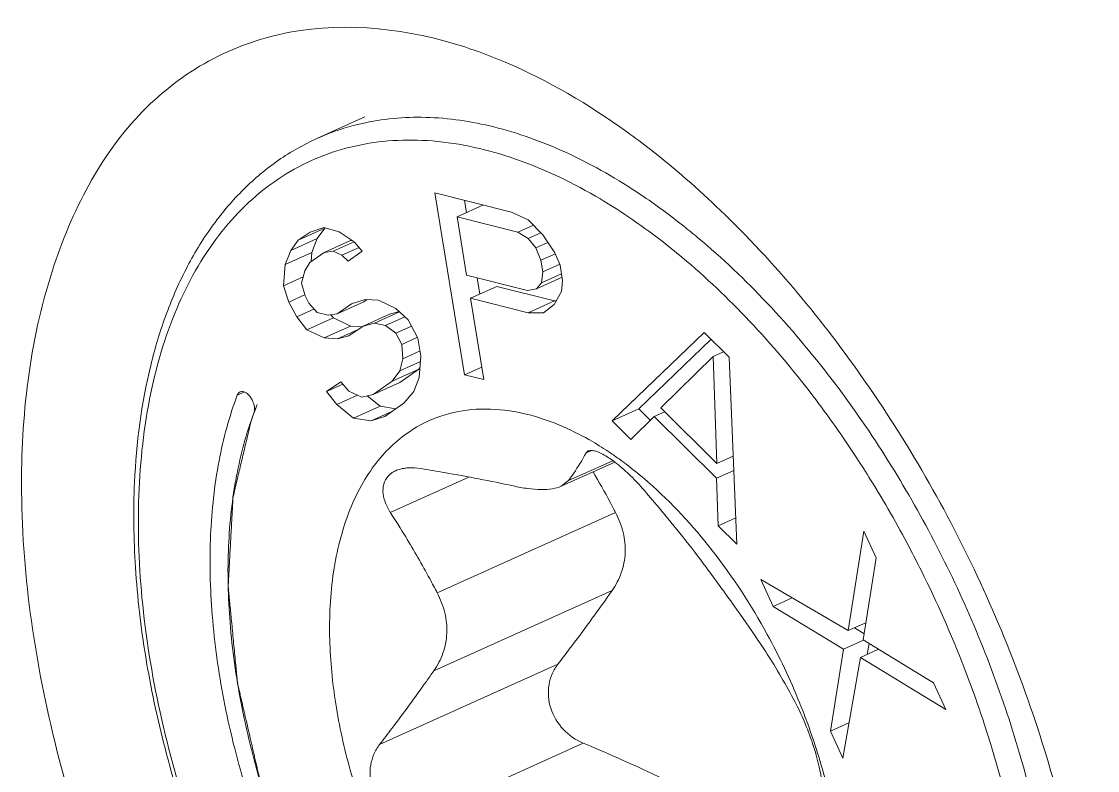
# Model space of a CAD drawing. Header units: millimetres. Extents: x 1177 to 4147, y 93 to 2194.
# Drawn here: x 2560.459 to 2564.679, y 1044.159 to 1047.098 of the extents above; entities that cross this region are included whole.
import ezdxf

# ---------------------------------------------------------------- set-up
doc = ezdxf.new("R2010")
doc.units = ezdxf.units.MM
doc.header["$LTSCALE"] = 0.1
doc.layers.get('0').update_dxf_attribs({"lineweight": 13})

# ---------------------------------------------------------------- blocks, each defined once
blk = doc.blocks.new('02')
for p, q in [((4428.5866, 1086.4673), (4428.8529, 1086.5873)), ((4429.4116, 1085.1415), (4429.2436, 1086.1622)), ((4429.2436, 1086.1622), (4429.4116, 1085.1415)), ((4429.6739, 1086.054), (4429.2436, 1086.1622)), ((4429.2436, 1086.1622), (4429.6739, 1086.054)), ((4429.41, 1086.1204), (4429.4215, 1086.0503)), ((4429.369, 1086.0266), (4429.5175, 1086.0936)), ((4429.7671, 1086.0097), (4429.6739, 1086.054)), ((4429.6739, 1086.054), (4429.7671, 1086.0097)), ((4429.4226, 1085.7008), (4429.369, 1086.0266)), ((4429.369, 1086.0266), (4429.4226, 1085.7008)), ((4429.7097, 1085.9409), (4429.369, 1086.0266)), ((4429.369, 1086.0266), (4429.7097, 1085.9409)), ((4429.8495, 1085.9265), (4429.7671, 1086.0097)), ((4429.7671, 1086.0097), (4429.8495, 1085.9265)), ((4428.4795, 1085.8958), (4428.6281, 1085.9628)), ((4428.5458, 1085.9418), (4428.4795, 1085.8958)), ((4428.5458, 1085.9418), (4428.4795, 1085.8958)), ((4428.6229, 1085.9672), (4428.5458, 1085.9418)), ((4428.6229, 1085.9672), (4428.5458, 1085.9418)), ((4428.6281, 1085.9628), (4428.586, 1085.9054)), ((4428.7085, 1085.9422), (4428.6229, 1085.9672)), ((4428.7085, 1085.9422), (4428.6229, 1085.9672)), ((4428.7918, 1085.8874), (4428.7085, 1085.9422)), ((4428.7918, 1085.8874), (4428.7085, 1085.9422)), ((4429.7097, 1085.9409), (4429.7965, 1085.98)), ((4429.767, 1085.9056), (4429.7097, 1085.9409)), ((4429.7097, 1085.9409), (4429.767, 1085.9056)), ((4429.767, 1085.9056), (4429.8383, 1085.9378)), ((4429.9176, 1085.8261), (4429.8495, 1085.9265)), ((4429.8495, 1085.9265), (4429.9176, 1085.8261)), ((4428.4375, 1085.8384), (4428.586, 1085.9054)), ((4428.4795, 1085.8958), (4428.4375, 1085.8384)), ((4428.4795, 1085.8958), (4428.4375, 1085.8384)), ((4428.586, 1085.9054), (4428.5548, 1085.8273)), ((4428.6243, 1085.8273), (4428.7729, 1085.8943)), ((4428.675, 1085.8343), (4428.7919, 1085.8871)), ((4428.7729, 1085.8943), (4428.7798, 1085.8953)), ((4428.8377, 1085.8347), (4428.7918, 1085.8874)), ((4428.8377, 1085.8347), (4428.7918, 1085.8874)), ((4429.81, 1085.8532), (4429.767, 1085.9056)), ((4429.767, 1085.9056), (4429.81, 1085.8532)), ((4429.81, 1085.8532), (4429.8784, 1085.884)), ((4428.4375, 1085.8384), (4428.4063, 1085.7603)), ((4428.4375, 1085.8384), (4428.4063, 1085.7603)), ((4428.4063, 1085.7603), (4428.5548, 1085.8273)), ((4428.5449, 1085.7721), (4428.6243, 1085.8273)), ((4428.5449, 1085.7721), (4428.6243, 1085.8273)), ((4428.5548, 1085.8273), (4428.5508, 1085.7762)), ((4428.6243, 1085.8273), (4428.675, 1085.8343)), ((4428.6243, 1085.8273), (4428.675, 1085.8343)), ((4428.675, 1085.8343), (4428.7232, 1085.8115)), ((4428.675, 1085.8343), (4428.7232, 1085.8115)), ((4428.7232, 1085.8115), (4428.8199, 1085.8551)), ((4428.7232, 1085.8115), (4428.7582, 1085.7795)), ((4428.7232, 1085.8115), (4428.7582, 1085.7795)), ((4428.7582, 1085.7795), (4428.8377, 1085.8347)), ((4428.7582, 1085.7795), (4428.8377, 1085.8347)), ((4429.8387, 1085.7835), (4429.81, 1085.8532)), ((4429.81, 1085.8532), (4429.8387, 1085.7835)), ((4429.8387, 1085.7835), (4429.9202, 1085.8203)), ((4429.9463, 1085.7565), (4429.9176, 1085.8261)), ((4429.9176, 1085.8261), (4429.9463, 1085.7565)), ((4428.4063, 1085.7603), (4428.3968, 1085.6411)), ((4428.4063, 1085.7603), (4428.3968, 1085.6411)), ((4428.516, 1085.7239), (4428.5449, 1085.7721)), ((4428.516, 1085.7239), (4428.5449, 1085.7721)), ((4429.8494, 1085.7184), (4429.8387, 1085.7835)), ((4429.8387, 1085.7835), (4429.8494, 1085.7184)), ((4429.8494, 1085.7184), (4429.9442, 1085.7611)), ((4429.9606, 1085.6696), (4429.9463, 1085.7565)), ((4429.9463, 1085.7565), (4429.9606, 1085.6696)), ((4428.3968, 1085.6411), (4428.5074, 1085.6909)), ((4428.4981, 1085.6551), (4428.516, 1085.7239)), ((4428.4981, 1085.6551), (4428.516, 1085.7239)), ((4429.7633, 1085.6151), (4429.4226, 1085.7008)), ((4429.4226, 1085.7008), (4429.7633, 1085.6151)), ((4429.4815, 1085.686), (4429.4966, 1085.5942)), ((4429.8135, 1085.6233), (4429.9575, 1085.6882)), ((4429.8494, 1085.7184), (4429.8422, 1085.6577)), ((4429.8422, 1085.6577), (4429.8494, 1085.7184)), ((4429.8422, 1085.6577), (4429.9542, 1085.7082)), ((4428.3968, 1085.6411), (4428.4272, 1085.5494)), ((4428.3968, 1085.6411), (4428.4272, 1085.5494)), ((4428.5175, 1085.584), (4428.4981, 1085.6551)), ((4428.5175, 1085.584), (4428.4981, 1085.6551)), ((4429.4441, 1085.5705), (4429.5926, 1085.6375)), ((4429.5926, 1085.6375), (4429.9153, 1085.5563)), ((4429.8135, 1085.6233), (4429.7633, 1085.6151)), ((4429.7633, 1085.6151), (4429.8135, 1085.6233)), ((4429.8422, 1085.6577), (4429.8135, 1085.6233)), ((4429.8135, 1085.6233), (4429.8422, 1085.6577)), ((4429.9606, 1085.6696), (4429.9534, 1085.609)), ((4429.9534, 1085.609), (4429.9606, 1085.6696)), ((4428.4272, 1085.5494), (4428.5152, 1085.5891)), ((4428.5393, 1085.5428), (4428.5175, 1085.584)), ((4428.5393, 1085.5428), (4428.5175, 1085.584)), ((4428.8539, 1085.5641), (4428.7768, 1085.5387)), ((4428.8539, 1085.5641), (4428.7768, 1085.5387)), ((4428.8646, 1085.5635), (4428.8459, 1085.5505)), ((4428.9287, 1085.5597), (4428.8539, 1085.5641)), ((4428.9287, 1085.5597), (4428.8539, 1085.5641)), ((4429.0252, 1085.5141), (4428.9287, 1085.5597)), ((4429.0252, 1085.5141), (4428.9287, 1085.5597)), ((4429.5191, 1085.1145), (4429.4441, 1085.5705)), ((4429.4441, 1085.5705), (4429.5191, 1085.1145)), ((4429.7668, 1085.4894), (4429.4441, 1085.5705)), ((4429.4441, 1085.5705), (4429.7668, 1085.4894)), ((4429.9534, 1085.609), (4429.9139, 1085.5356)), ((4429.9139, 1085.5356), (4429.9534, 1085.609)), ((4428.4272, 1085.5494), (4428.4707, 1085.4669)), ((4428.4272, 1085.5494), (4428.4707, 1085.4669)), ((4428.4707, 1085.4669), (4428.5674, 1085.5105)), ((4428.5852, 1085.4901), (4428.5393, 1085.5428)), ((4428.5852, 1085.4901), (4428.5393, 1085.5428)), ((4428.6973, 1085.4835), (4428.8459, 1085.5505)), ((4428.7768, 1085.5387), (4428.6973, 1085.4835)), ((4428.7768, 1085.5387), (4428.6973, 1085.4835)), ((4429.0952, 1085.45), (4429.0252, 1085.5141)), ((4429.0952, 1085.45), (4429.0252, 1085.5141)), ((4429.7668, 1085.4894), (4429.9153, 1085.5563)), ((4429.9139, 1085.5356), (4429.8529, 1085.4885)), ((4429.8529, 1085.4885), (4429.9139, 1085.5356)), ((4429.9153, 1085.5563), (4429.925, 1085.5562)), ((4428.4707, 1085.4669), (4428.5275, 1085.3937)), ((4428.4707, 1085.4669), (4428.5275, 1085.3937)), ((4428.5275, 1085.3937), (4428.6761, 1085.4606)), ((4428.6467, 1085.4765), (4428.5852, 1085.4901)), ((4428.6467, 1085.4765), (4428.5852, 1085.4901)), ((4428.6973, 1085.4835), (4428.6467, 1085.4765)), ((4428.6973, 1085.4835), (4428.6467, 1085.4765)), ((4428.6621, 1085.4786), (4428.6761, 1085.4606)), ((4428.6761, 1085.4606), (4428.7726, 1085.415)), ((4428.8421, 1085.415), (4428.9907, 1085.482)), ((4428.906, 1085.4312), (4429.0465, 1085.4946)), ((4428.9675, 1085.4176), (4429.0768, 1085.4669)), ((4428.9907, 1085.482), (4429.0451, 1085.4958)), ((4429.1497, 1085.3469), (4429.0952, 1085.45)), ((4429.1497, 1085.3469), (4429.0952, 1085.45)), ((4429.8529, 1085.4885), (4429.7668, 1085.4894)), ((4429.7668, 1085.4894), (4429.8529, 1085.4885)), ((4428.5275, 1085.3937), (4428.624, 1085.348)), ((4428.5275, 1085.3937), (4428.624, 1085.348)), ((4428.624, 1085.348), (4428.7726, 1085.415)), ((4428.6988, 1085.3436), (4428.8142, 1085.3957)), ((4428.7627, 1085.3598), (4428.8421, 1085.415)), ((4428.7627, 1085.3598), (4428.8421, 1085.415)), ((4428.7726, 1085.415), (4428.8366, 1085.4112)), ((4428.8421, 1085.415), (4428.906, 1085.4312)), ((4428.8421, 1085.415), (4428.906, 1085.4312)), ((4428.906, 1085.4312), (4428.9675, 1085.4176)), ((4428.906, 1085.4312), (4428.9675, 1085.4176)), ((4428.9675, 1085.4176), (4429.0267, 1085.3742)), ((4428.9675, 1085.4176), (4429.0267, 1085.3742)), ((4429.0267, 1085.3742), (4429.1144, 1085.4137)), ((4430.7536, 1085.3785), (4430.2387, 1084.8835)), ((4430.2387, 1084.8835), (4430.7536, 1085.3785)), ((4430.8932, 1085.2401), (4430.7536, 1085.3785)), ((4430.7536, 1085.3785), (4430.8932, 1085.2401)), ((4428.624, 1085.348), (4428.6988, 1085.3436)), ((4428.624, 1085.348), (4428.6988, 1085.3436)), ((4428.6988, 1085.3436), (4428.7627, 1085.3598)), ((4428.6988, 1085.3436), (4428.7627, 1085.3598)), ((4429.0267, 1085.3742), (4429.0593, 1085.3123)), ((4429.0267, 1085.3742), (4429.0593, 1085.3123)), ((4429.0593, 1085.3123), (4429.1474, 1085.352)), ((4429.1667, 1085.2461), (4429.1497, 1085.3469)), ((4429.1667, 1085.2461), (4429.1497, 1085.3469)), ((4430.7915, 1085.3391), (4430.3872, 1084.9505)), ((4429.0593, 1085.3123), (4429.0655, 1085.2321)), ((4429.0593, 1085.3123), (4429.0655, 1085.2321)), ((4429.0655, 1085.2321), (4429.1618, 1085.2755)), ((4430.8033, 1085.2436), (4430.8626, 1085.2704)), ((4429.0655, 1085.2321), (4429.0476, 1085.1632)), ((4429.0655, 1085.2321), (4429.0476, 1085.1632)), ((4429.0476, 1085.1632), (4429.1644, 1085.2159)), ((4429.1573, 1085.1268), (4429.1667, 1085.2461)), ((4429.1573, 1085.1268), (4429.1667, 1085.2461)), ((4430.5108, 1084.956), (4430.8033, 1085.2436)), ((4430.5108, 1084.956), (4430.8033, 1085.2436)), ((4430.8033, 1085.2436), (4430.8249, 1084.6446)), ((4430.8033, 1085.2436), (4430.8249, 1084.6446)), ((4430.8932, 1085.2401), (4430.9365, 1084.1916)), ((4430.9365, 1084.1916), (4430.8932, 1085.2401)), ((4429.0055, 1085.1058), (4429.154, 1085.1728)), ((4429.0476, 1085.1632), (4429.0055, 1085.1058)), ((4429.0476, 1085.1632), (4429.0055, 1085.1058)), ((4429.154, 1085.1728), (4429.0481, 1085.0991)), ((4429.1618, 1085.1834), (4429.154, 1085.1728)), ((4429.4116, 1085.1415), (4429.5076, 1085.1848)), ((4429.5191, 1085.1145), (4429.4116, 1085.1415)), ((4429.4116, 1085.1415), (4429.5191, 1085.1145)), ((4428.7173, 1085.1029), (4428.6379, 1085.0476)), ((4428.7173, 1085.1029), (4428.6379, 1085.0476)), ((4428.6379, 1085.0476), (4428.7295, 1085.0889)), ((4428.7633, 1085.0502), (4428.7173, 1085.1029)), ((4428.7633, 1085.0502), (4428.7173, 1085.1029)), ((4429.0055, 1085.1058), (4428.8995, 1085.0322)), ((4429.0055, 1085.1058), (4428.8995, 1085.0322)), ((4428.8995, 1085.0322), (4429.0481, 1085.0991)), ((4429.1261, 1085.0487), (4429.1573, 1085.1268)), ((4429.1261, 1085.0487), (4429.1573, 1085.1268)), ((4428.1377, 1085.0273), (4428.1761, 1085.0447)), ((4428.6379, 1085.0476), (4428.6947, 1084.9744)), ((4428.6379, 1085.0476), (4428.6947, 1084.9744)), ((4428.6947, 1084.9744), (4428.8119, 1085.0272)), ((4428.8357, 1085.016), (4428.7633, 1085.0502)), ((4428.8357, 1085.016), (4428.7633, 1085.0502)), ((4428.8995, 1085.0322), (4428.8357, 1085.016)), ((4428.8995, 1085.0322), (4428.8357, 1085.016)), ((4428.8654, 1085.0235), (4428.9374, 1084.9659)), ((4429.0708, 1084.9821), (4429.1261, 1085.0487)), ((4429.0708, 1084.9821), (4429.1261, 1085.0487)), ((4428.6947, 1084.9744), (4428.7889, 1084.8989)), ((4428.6947, 1084.9744), (4428.7889, 1084.8989)), ((4428.7889, 1084.8989), (4428.9374, 1084.9659)), ((4428.9374, 1084.9659), (4429.0268, 1084.9516)), ((4428.9649, 1084.9085), (4429.0708, 1084.9821)), ((4428.9649, 1084.9085), (4429.0708, 1084.9821)), ((4430.8249, 1084.6446), (4430.5108, 1084.956)), ((4430.8249, 1084.6446), (4430.5108, 1084.956)), ((4428.2288, 1084.9216), (4428.2166, 1084.888)), ((4428.231, 1084.9275), (4428.2288, 1084.9216)), ((4428.7889, 1084.8989), (4428.8877, 1084.8831)), ((4428.7889, 1084.8989), (4428.8877, 1084.8831)), ((4428.8877, 1084.8831), (4429.0032, 1084.9351)), ((4428.8877, 1084.8831), (4428.9649, 1084.9085)), ((4428.8877, 1084.8831), (4428.9649, 1084.9085)), ((4430.2387, 1084.8835), (4430.3872, 1084.9505)), ((4430.4733, 1084.9076), (4430.3434, 1084.7798)), ((4430.3434, 1084.7798), (4430.4733, 1084.9076)), ((4430.3872, 1084.9505), (4430.4521, 1084.8862)), ((4430.4733, 1084.9076), (4430.5327, 1084.9343)), ((4430.8223, 1084.5616), (4430.4733, 1084.9076)), ((4430.4733, 1084.9076), (4430.8223, 1084.5616)), ((4430.3434, 1084.7798), (4430.2387, 1084.8835)), ((4430.2387, 1084.8835), (4430.3434, 1084.7798)), ((4430.0917, 1084.7039), (4430.1192, 1084.7163)), ((4430.0917, 1084.7039), (4430.1034, 1084.7148)), ((4430.2412, 1084.6603), (4429.993, 1084.5484)), ((4430.8249, 1084.6446), (4430.9161, 1084.6857)), ((4430.2524, 1084.6524), (4429.9521, 1084.517)), ((4430.8223, 1084.5616), (4430.9194, 1084.6054)), ((4428.9951, 1084.3708), (4429.4343, 1084.5688)), ((4429.9521, 1084.517), (4429.993, 1084.5484)), ((4430.8223, 1084.5616), (4430.8318, 1084.2954)), ((4430.8318, 1084.2954), (4430.8223, 1084.5616)), ((4430.2574, 1084.3692), (4429.2582, 1083.9188)), ((4430.8318, 1084.2954), (4430.9304, 1084.3398)), ((4430.9365, 1084.1916), (4430.8318, 1084.2954)), ((4430.8318, 1084.2954), (4430.9365, 1084.1916)), ((4431.6487, 1084.266), (4431.561, 1083.7077)), ((4431.561, 1083.7077), (4431.6487, 1084.266)), ((4431.7174, 1084.116), (4431.6487, 1084.266)), ((4431.6487, 1084.266), (4431.7174, 1084.116)), ((4431.7174, 1084.116), (4431.6445, 1083.6559)), ((4431.6445, 1083.6559), (4431.7174, 1084.116)), ((4431.1405, 1083.8436), (4431.0718, 1083.9936)), ((4431.0718, 1083.9936), (4431.1405, 1083.8436)), ((4431.561, 1083.7077), (4431.0718, 1083.9936)), ((4431.0718, 1083.9936), (4431.561, 1083.7077)), ((4430.2373, 1083.9321), (4429.2381, 1083.4817)), ((4431.1405, 1083.8436), (4431.2466, 1083.8914)), ((4431.534, 1083.6037), (4431.1405, 1083.8436)), ((4431.1405, 1083.8436), (4431.534, 1083.6037)), ((4431.561, 1083.7077), (4431.6597, 1083.7522)), ((4431.596, 1083.7234), (4431.6499, 1083.6905)), ((4431.534, 1083.6037), (4431.6453, 1083.6539)), ((4432.038, 1083.416), (4431.6445, 1083.6559)), ((4431.6445, 1083.6559), (4432.038, 1083.416)), ((4431.677, 1083.636), (4431.6673, 1083.5746)), ((4431.534, 1083.6037), (4431.4611, 1083.1435)), ((4431.4611, 1083.1435), (4431.534, 1083.6037)), ((4431.6297, 1083.5577), (4431.7308, 1083.6032)), ((4428.9354, 1083.0696), (4429.9345, 1083.5201)), ((4431.6297, 1083.5577), (4431.5298, 1082.9935)), ((4431.5298, 1082.9935), (4431.6297, 1083.5577)), ((4432.1067, 1083.2659), (4431.6297, 1083.5577)), ((4431.6297, 1083.5577), (4432.1067, 1083.2659)), ((4432.1067, 1083.2659), (4432.038, 1083.416)), ((4432.038, 1083.416), (4432.1067, 1083.2659)), ((4431.4611, 1083.1435), (4431.5646, 1083.1902)), ((4431.5298, 1082.9935), (4431.4611, 1083.1435)), ((4431.4611, 1083.1435), (4431.5298, 1082.9935)), ((4429.0771, 1082.6265), (4430.0762, 1083.077))]:
    blk.add_line(p, q)
for centre, radius, start, end in [((4429.2377, 1083.2437), 1.7643, 57.80035, 59.70259), ((4429.1863, 1083.1616), 1.8611, 56.0538, 57.80813), ((4429.1256, 1083.071), 1.9702, 54.2502, 56.06176), ((4428.8775, 1082.7524), 2.3742, 48.82446, 48.99629), ((4423.2658, 1080.6967), 6.8062, 31.30094, 32.67143), ((4426.1898, 1081.1637), 6.4579, 21.24944, 26.47417), ((4427.8641, 1081.9184), 3.6935, 21.98741, 28.606), ((4423.0095, 1087.8017), 7.5801, 324.71857, 325.25559), ((4426.3039, 1081.2076), 6.3356, 18.19551, 21.25329), ((4427.8773, 1081.9234), 3.6793, 21.87727, 21.99299)]:
    blk.add_arc(centre, radius, start, end)
for points, knots in [([(4426.9289, 1084.5302), (4426.9289, 1084.9443), (4427.0216, 1085.7046), (4427.4619, 1086.543), (4427.9897, 1086.9334), (4428.5968, 1087.141), (4429.1007, 1087.0808), (4429.4127, 1086.9792)], [0, 0, 0, 0, 0.298329, 0.544161, 0.654456, 0.763628, 1, 1, 1, 1]), ([(4429.4127, 1086.9792), (4429.4891, 1086.9543), (4429.8097, 1086.8329), (4430.1079, 1086.6566), (4430.3206, 1086.5034)], [0, 0, 0, 0, 0.234508, 1, 1, 1, 1]), ([(4430.3983, 1086.1512), (4430.2704, 1086.2369), (4430.0138, 1086.3851), (4429.6144, 1086.5349), (4429.2258, 1086.5983), (4428.9735, 1086.5798), (4428.8556, 1086.5549)], [0, 0, 0, 0, 0.282596, 0.541436, 0.778806, 1, 1, 1, 1]), ([(4428.8556, 1086.5549), (4428.8324, 1086.55), (4428.7405, 1086.5281), (4428.651, 1086.4963), (4428.5866, 1086.4673)], [0, 0, 0, 0, 0.251879, 1, 1, 1, 1]), ([(4427.5621, 1084.5399), (4427.5721, 1084.7599), (4427.6133, 1085.0818), (4427.7341, 1085.483), (4427.8508, 1085.7487), (4427.9955, 1085.9839), (4428.1671, 1086.1853), (4428.3639, 1086.3498), (4428.5108, 1086.4331), (4428.5866, 1086.4673)], [0, 0, 0, 0, 0.287874, 0.420848, 0.546748, 0.666299, 0.780646, 0.891278, 1, 1, 1, 1]), ([(4430.3206, 1086.5034), (4430.3655, 1086.471), (4430.5481, 1086.334), (4430.7202, 1086.1832), (4430.8448, 1086.0633)], [0, 0, 0, 0, 0.242468, 1, 1, 1, 1]), ([(4430.1448, 1086.143), (4429.993, 1086.2311), (4429.6894, 1086.374), (4429.287, 1086.46), (4428.984, 1086.4581), (4428.7716, 1086.4239), (4428.5714, 1086.3569), (4428.3853, 1086.2578), (4428.2154, 1086.1278), (4428.0081, 1085.9104), (4427.8448, 1085.6381), (4427.7259, 1085.3304), (4427.6302, 1084.9761), (4427.5965, 1084.6943), (4427.5877, 1084.5019)], [0, 0, 0, 0, 0.136867, 0.259692, 0.316994, 0.372368, 0.426681, 0.480891, 0.535965, 0.592794, 0.714294, 0.780189, 0.849777, 1, 1, 1, 1]), ([(4430.6303, 1085.7997), (4430.5909, 1085.8327), (4430.4363, 1085.957), (4430.2719, 1086.0693), (4430.1448, 1086.143)], [0, 0, 0, 0, 0.259168, 1, 1, 1, 1]), ([(4430.7186, 1085.91), (4430.6924, 1085.932), (4430.5888, 1086.0165), (4430.4809, 1086.0958), (4430.3983, 1086.1512)], [0, 0, 0, 0, 0.255697, 1, 1, 1, 1]), ([(4430.8448, 1086.0633), (4431.1475, 1085.772), (4431.7047, 1085.101), (4432.3548, 1083.9543), (4432.7928, 1082.7103), (4432.9363, 1081.8485), (4432.9571, 1081.428)], [0, 0, 0, 0, 0.242419, 0.499614, 0.756996, 1, 1, 1, 1]), ([(4431.4701, 1085.1142), (4431.3562, 1085.2634), (4431.1202, 1085.5434), (4430.8549, 1085.796), (4430.7186, 1085.91)], [0, 0, 0, 0, 0.513876, 1, 1, 1, 1]), ([(4431.3625, 1085.024), (4431.2515, 1085.1695), (4431.0216, 1085.4423), (4430.763, 1085.6886), (4430.6303, 1085.7997)], [0, 0, 0, 0, 0.513879, 1, 1, 1, 1]), ([(4432.7426, 1081.3374), (4432.7496, 1081.4906), (4432.746, 1081.8062), (4432.6927, 1082.2871), (4432.5924, 1082.7804), (4432.447, 1083.277), (4432.2591, 1083.7676), (4431.959, 1084.3968), (4431.6792, 1084.84), (4431.4701, 1085.1142)], [0, 0, 0, 0, 0.113352, 0.232802, 0.35715, 0.485022, 0.614876, 0.745104, 1, 1, 1, 1]), ([(4428.1377, 1085.0273), (4428.0928, 1084.908), (4428.0233, 1084.6489), (4427.9786, 1084.2334), (4427.9893, 1083.7839), (4428.0552, 1083.3123), (4428.1745, 1082.8306), (4428.344, 1082.3514), (4428.5593, 1081.8871), (4428.8148, 1081.45), (4429.1038, 1081.0514), (4429.4188, 1080.7018), (4429.7518, 1080.4101), (4430.0944, 1080.1839), (4430.4385, 1080.0294), (4430.7757, 1079.9513), (4431.0481, 1079.9535), (4431.2493, 1079.997), (4431.3437, 1080.0318), (4431.3891, 1080.0523)], [0, 0, 0, 0, 0.055361, 0.115793, 0.180938, 0.250063, 0.322163, 0.396053, 0.470451, 0.544042, 0.615561, 0.683856, 0.747976, 0.807263, 0.861466, 0.910877, 0.956464, 0.978372, 1, 1, 1, 1]), ([(4428.1377, 1085.0273), (4428.1392, 1085.0314), (4428.1432, 1085.0388), (4428.1499, 1085.044), (4428.1535, 1085.0456)], [0, 0, 0, 0, 0.527254, 1, 1, 1, 1]), ([(4428.1535, 1085.0456), (4428.1579, 1085.0476), (4428.1689, 1085.0489), (4428.1854, 1085.0427), (4428.2013, 1085.0301), (4428.2203, 1085.0062), (4428.2325, 1084.9766), (4428.2353, 1084.9469), (4428.2331, 1084.9331), (4428.2309, 1084.9272)], [0, 0, 0, 0, 0.08857, 0.192114, 0.31575, 0.455949, 0.74944, 0.884112, 1, 1, 1, 1]), ([(4431.6861, 1084.5534), (4431.6607, 1084.5943), (4431.5585, 1084.755), (4431.4488, 1084.9109), (4431.3625, 1085.024)], [0, 0, 0, 0, 0.252866, 1, 1, 1, 1]), ([(4428.2497, 1084.9752), (4428.2483, 1084.9718), (4428.2456, 1084.965), (4428.2422, 1084.9565), (4428.2398, 1084.9505), (4428.2386, 1084.9474), (4428.238, 1084.9457), (4428.2375, 1084.9444), (4428.237, 1084.9433), (4428.2367, 1084.9425), (4428.2365, 1084.9419), (4428.2363, 1084.9415), (4428.2362, 1084.9412), (4428.2362, 1084.9411), (4428.236, 1084.9407), (4428.2357, 1084.9399), (4428.2353, 1084.9389), (4428.2347, 1084.9372), (4428.2339, 1084.9351), (4428.2326, 1084.9317), (4428.2316, 1084.9291), (4428.231, 1084.9275)], [0, 0, 0, 0, 0.25, 0.5, 0.625, 0.6875, 0.71875, 0.75, 0.78125, 0.796875, 0.8125, 0.820312, 0.828125, 0.832031, 0.835938, 0.84375, 0.859375, 0.875, 0.90625, 0.9375, 1, 1, 1, 1]), ([(4428.2309, 1084.9272), (4428.1881, 1084.8135), (4428.1219, 1084.5668), (4428.0793, 1084.171), (4428.0896, 1083.743), (4428.1524, 1083.2938), (4428.2659, 1082.8351), (4428.4274, 1082.3786), (4428.6324, 1081.9365), (4428.8758, 1081.5202), (4429.151, 1081.1406), (4429.451, 1080.8076), (4429.7681, 1080.5298), (4430.0944, 1080.3144), (4430.4221, 1080.1673), (4430.7432, 1080.0929), (4431.0027, 1080.0949), (4431.1943, 1080.1364), (4431.2843, 1080.1695), (4431.3275, 1080.189)], [0, 0, 0, 0, 0.055361, 0.115793, 0.180938, 0.250063, 0.322163, 0.396053, 0.470451, 0.544042, 0.615561, 0.683856, 0.747976, 0.807263, 0.861466, 0.910877, 0.956464, 0.978372, 1, 1, 1, 1]), ([(4429.1017, 1084.8229), (4429.1562, 1084.8598), (4429.277, 1084.9197), (4429.4798, 1084.9573), (4429.6967, 1084.9422), (4429.8402, 1084.9001), (4429.9123, 1084.872)], [0, 0, 0, 0, 0.234048, 0.472298, 0.725122, 1, 1, 1, 1]), ([(4428.2166, 1084.888), (4428.2097, 1084.8588), (4428.1992, 1084.8149), (4428.1853, 1084.7563), (4428.1749, 1084.7124), (4428.1644, 1084.6685), (4428.154, 1084.6246), (4428.1436, 1084.5807), (4428.1349, 1084.5441), (4428.1279, 1084.5148), (4428.1235, 1084.4965), (4428.1205, 1084.4837), (4428.1188, 1084.4764), (4428.1175, 1084.4709), (4428.1162, 1084.4654), (4428.1152, 1084.4613), (4428.1145, 1084.4586), (4428.1142, 1084.4574), (4428.114, 1084.4565), (4428.1138, 1084.4559), (4428.1138, 1084.4551), (4428.1137, 1084.454), (4428.1137, 1084.4527), (4428.1136, 1084.4506), (4428.1134, 1084.4479), (4428.1132, 1084.4448), (4428.113, 1084.4405), (4428.1126, 1084.4331), (4428.112, 1084.4225), (4428.1113, 1084.4099), (4428.1107, 1084.3972), (4428.11, 1084.3845), (4428.1091, 1084.3676), (4428.1079, 1084.3464), (4428.1065, 1084.321), (4428.1047, 1084.2872), (4428.1024, 1084.2449), (4428.0996, 1084.1941), (4428.0969, 1084.1433), (4428.0946, 1084.101), (4428.0927, 1084.0672), (4428.0914, 1084.0418), (4428.0902, 1084.0207), (4428.0893, 1084.0037), (4428.0886, 1083.9911), (4428.088, 1083.9805), (4428.0876, 1083.972), (4428.0873, 1083.9667), (4428.087, 1083.9625), (4428.0869, 1083.9599), (4428.0868, 1083.958), (4428.0867, 1083.9569), (4428.0867, 1083.9559), (4428.0868, 1083.9545), (4428.087, 1083.9522), (4428.0873, 1083.9493), (4428.0878, 1083.9447), (4428.0883, 1083.939), (4428.089, 1083.9322), (4428.0899, 1083.923), (4428.091, 1083.9116), (4428.0923, 1083.8978), (4428.094, 1083.8795), (4428.0962, 1083.8567), (4428.0989, 1083.8292), (4428.1015, 1083.8018), (4428.1051, 1083.7652), (4428.1095, 1083.7194), (4428.1148, 1083.6645), (4428.12, 1083.6096), (4428.1253, 1083.5547), (4428.1293, 1083.5136), (4428.1319, 1083.4861), (4428.1333, 1083.4724), (4428.1346, 1083.4587), (4428.1357, 1083.4472), (4428.1366, 1083.4381), (4428.1372, 1083.4312), (4428.1378, 1083.4255), (4428.1382, 1083.4209), (4428.1385, 1083.418), (4428.1387, 1083.4158), (4428.1391, 1083.414), (4428.1395, 1083.4122), (4428.1403, 1083.4087), (4428.1415, 1083.4033), (4428.1432, 1083.3962), (4428.1454, 1083.3868), (4428.1481, 1083.3749), (4428.1525, 1083.3559), (4428.1579, 1083.3323), (4428.1645, 1083.3038), (4428.1711, 1083.2754), (4428.1776, 1083.2469), (4428.1864, 1083.209), (4428.1973, 1083.1616), (4428.2105, 1083.1048), (4428.2214, 1083.0574), (4428.2301, 1083.0195), (4428.2367, 1082.991), (4428.2433, 1082.9626), (4428.2498, 1082.9342), (4428.2553, 1082.9105), (4428.2597, 1082.8915), (4428.2624, 1082.8797), (4428.2643, 1082.8714), (4428.2654, 1082.8666), (4428.2662, 1082.8631), (4428.2669, 1082.8601), (4428.2675, 1082.8578), (4428.268, 1082.8554), (4428.2691, 1082.8524), (4428.2708, 1082.8477), (4428.2729, 1082.8418), (4428.2763, 1082.8324), (4428.2806, 1082.8206), (4428.2857, 1082.8065), (4428.2925, 1082.7876), (4428.301, 1082.764), (4428.3113, 1082.7357), (4428.3249, 1082.698), (4428.3419, 1082.6508), (4428.3624, 1082.5942), (4428.3828, 1082.5376), (4428.3999, 1082.4905), (4428.4135, 1082.4527), (4428.4237, 1082.4244), (4428.4339, 1082.3961), (4428.4425, 1082.3726), (4428.4493, 1082.3537), (4428.4544, 1082.3396), (4428.4586, 1082.3278), (4428.462, 1082.3183), (4428.4646, 1082.3113), (4428.4667, 1082.3054), (4428.4682, 1082.3012), (4428.469, 1082.2992), (4428.4694, 1082.298), (4428.47, 1082.2969), (4428.4707, 1082.2955), (4428.4718, 1082.2932), (4428.4738, 1082.2893), (4428.4766, 1082.2836), (4428.48, 1082.2769), (4428.4844, 1082.2679), (4428.4923, 1082.2521), (4428.5035, 1082.2296), (4428.5215, 1082.1935), (4428.544, 1082.1484), (4428.5709, 1082.0943), (4428.5979, 1082.0402), (4428.6249, 1081.9862), (4428.6473, 1081.9411), (4428.6653, 1081.905), (4428.6788, 1081.878), (4428.6923, 1081.8509), (4428.7035, 1081.8284), (4428.7125, 1081.8104), (4428.7181, 1081.7991), (4428.7226, 1081.7901), (4428.726, 1081.7833), (4428.7288, 1081.7777), (4428.731, 1081.7732), (4428.7324, 1081.7704), (4428.7335, 1081.7681), (4428.7346, 1081.7658), (4428.7363, 1081.7633), (4428.7384, 1081.7602), (4428.7411, 1081.7561), (4428.7444, 1081.7509), (4428.7498, 1081.7427), (4428.7566, 1081.7324), (4428.7674, 1081.7159), (4428.7809, 1081.6953), (4428.7971, 1081.6706), (4428.8133, 1081.6458), (4428.8349, 1081.6129), (4428.8619, 1081.5717), (4428.8943, 1081.5222), (4428.9267, 1081.4728), (4428.9537, 1081.4316), (4428.9753, 1081.3986), (4428.9915, 1081.3739), (4429.0077, 1081.3492), (4429.0213, 1081.3286), (4429.0321, 1081.3121), (4429.0388, 1081.3018), (4429.0442, 1081.2936), (4429.0476, 1081.2884), (4429.0503, 1081.2843), (4429.052, 1081.2817), (4429.0532, 1081.2799), (4429.0538, 1081.2788), (4429.0546, 1081.278), (4429.0555, 1081.2769), (4429.0571, 1081.2751), (4429.059, 1081.2728), (4429.062, 1081.2693), (4429.0658, 1081.2648), (4429.0704, 1081.2595), (4429.0765, 1081.2523), (4429.0841, 1081.2434), (4429.0933, 1081.2327), (4429.1024, 1081.222), (4429.1146, 1081.2077), (4429.1298, 1081.1898), (4429.1481, 1081.1684), (4429.1725, 1081.1398), (4429.203, 1081.1041), (4429.2396, 1081.0613), (4429.2762, 1081.0184), (4429.3127, 1080.9756), (4429.3432, 1080.9398), (4429.3646, 1080.9148), (4429.3768, 1080.9006), (4429.3859, 1080.8899), (4429.3935, 1080.8809), (4429.3996, 1080.8738), (4429.4034, 1080.8693), (4429.4065, 1080.8657), (4429.4088, 1080.8631), (4429.4107, 1080.8608), (4429.4122, 1080.859), (4429.4131, 1080.858), (4429.4139, 1080.857), (4429.4147, 1080.8563), (4429.4161, 1080.855), (4429.419, 1080.8525), (4429.4231, 1080.8489), (4429.428, 1080.8446), (4429.4346, 1080.8388), (4429.4428, 1080.8316), (4429.4526, 1080.823), (4429.4657, 1080.8115), (4429.4821, 1080.7971), (4429.5017, 1080.7798), (4429.5214, 1080.7625), (4429.5476, 1080.7394), (4429.5803, 1080.7106), (4429.6196, 1080.6761), (4429.6589, 1080.6415), (4429.6917, 1080.6127), (4429.7179, 1080.5896), (4429.7343, 1080.5752), (4429.7474, 1080.5637), (4429.7572, 1080.5551), (4429.767, 1080.5464), (4429.7752, 1080.5392), (4429.7818, 1080.5335), (4429.7867, 1080.5292), (4429.7916, 1080.5248), (4429.7957, 1080.5212), (4429.799, 1080.5184), (4429.801, 1080.5165), (4429.8027, 1080.5155), (4429.8044, 1080.5145), (4429.8065, 1080.5132), (4429.809, 1080.5116), (4429.8124, 1080.5095), (4429.8183, 1080.5059), (4429.8267, 1080.5007), (4429.8402, 1080.4924), (4429.8571, 1080.482), (4429.8773, 1080.4696), (4429.8976, 1080.4571), (4429.9178, 1080.4446), (4429.9448, 1080.428), (4429.9786, 1080.4073), (4430.019, 1080.3823), (4430.0528, 1080.3616), (4430.0798, 1080.345), (4430.1, 1080.3325), (4430.1202, 1080.32), (4430.1371, 1080.3096), (4430.1506, 1080.3013), (4430.1607, 1080.2951), (4430.1708, 1080.2889), (4430.1793, 1080.2837), (4430.186, 1080.2795), (4430.1902, 1080.2769), (4430.1936, 1080.2749), (4430.1957, 1080.2736), (4430.1974, 1080.2725), (4430.1987, 1080.2718), (4430.1997, 1080.2711), (4430.2006, 1080.2708), (4430.2014, 1080.2705), (4430.2024, 1080.2702), (4430.2041, 1080.2696), (4430.207, 1080.2685), (4430.2112, 1080.267), (4430.2162, 1080.2652), (4430.2229, 1080.2629), (4430.2312, 1080.2599), (4430.2413, 1080.2563), (4430.2513, 1080.2527), (4430.2646, 1080.248), (4430.2813, 1080.242), (4430.308, 1080.2325), (4430.3414, 1080.2206), (4430.3815, 1080.2063), (4430.4215, 1080.192), (4430.4549, 1080.1801), (4430.4816, 1080.1706), (4430.5017, 1080.1634), (4430.5217, 1080.1563), (4430.5384, 1080.1503), (4430.5517, 1080.1456), (4430.5617, 1080.142), (4430.5701, 1080.139), (4430.5768, 1080.1366), (4430.5818, 1080.1348), (4430.5859, 1080.1334), (4430.5893, 1080.1322), (4430.5914, 1080.1314), (4430.593, 1080.1308), (4430.5941, 1080.1304), (4430.5949, 1080.1304), (4430.5957, 1080.1303), (4430.5971, 1080.1302), (4430.599, 1080.13), (4430.6022, 1080.1298), (4430.6062, 1080.1295), (4430.6125, 1080.1289), (4430.6205, 1080.1283), (4430.63, 1080.1275), (4430.6427, 1080.1265), (4430.6585, 1080.1252), (4430.6775, 1080.1237), (4430.7029, 1080.1216), (4430.7346, 1080.119), (4430.7727, 1080.1159), (4430.8107, 1080.1128), (4430.8425, 1080.1102), (4430.8678, 1080.1082), (4430.8869, 1080.1066), (4430.9027, 1080.1053), (4430.9154, 1080.1043), (4430.9249, 1080.1035), (4430.9344, 1080.1028), (4430.944, 1080.102), (4430.9519, 1080.1013), (4430.9574, 1080.1009), (4430.9606, 1080.1006), (4430.963, 1080.1004), (4430.965, 1080.1003), (4430.9666, 1080.1002), (4430.9675, 1080.1001), (4430.9683, 1080.1), (4430.9689, 1080.0999), (4430.9695, 1080.1001), (4430.9702, 1080.1003), (4430.9711, 1080.1005), (4430.9733, 1080.101), (4430.9766, 1080.1018), (4430.981, 1080.1029), (4430.9854, 1080.1039), (4430.9912, 1080.1053), (4431.0014, 1080.1078), (4431.016, 1080.1113), (4431.0335, 1080.1155), (4431.0511, 1080.1197), (4431.0744, 1080.1254), (4431.1036, 1080.1324), (4431.1386, 1080.1408), (4431.1737, 1080.1492), (4431.2087, 1080.1577), (4431.2554, 1080.1689), (4431.2905, 1080.1773), (4431.3138, 1080.183)], [0, 0, 0, 0, 0.015625, 0.023438, 0.03125, 0.039062, 0.046875, 0.054688, 0.0625, 0.066406, 0.070312, 0.072266, 0.073242, 0.074219, 0.075195, 0.076172, 0.076416, 0.07666, 0.076782, 0.076904, 0.077026, 0.077148, 0.077393, 0.077637, 0.078125, 0.078613, 0.079102, 0.080078, 0.082031, 0.083984, 0.085938, 0.087891, 0.089844, 0.09375, 0.097656, 0.101562, 0.109375, 0.117188, 0.125, 0.132812, 0.136719, 0.140625, 0.144531, 0.146484, 0.148438, 0.150391, 0.151367, 0.152344, 0.152832, 0.15332, 0.153564, 0.153687, 0.153809, 0.154053, 0.154297, 0.154785, 0.155273, 0.15625, 0.157227, 0.158203, 0.160156, 0.162109, 0.164062, 0.167969, 0.171875, 0.175781, 0.179688, 0.1875, 0.195312, 0.203125, 0.210938, 0.21875, 0.220703, 0.222656, 0.224609, 0.226562, 0.227539, 0.228516, 0.229492, 0.22998, 0.230469, 0.230713, 0.230957, 0.231201, 0.231445, 0.232422, 0.233398, 0.234375, 0.236328, 0.238281, 0.242188, 0.246094, 0.25, 0.253906, 0.257812, 0.265625, 0.273438, 0.28125, 0.285156, 0.289062, 0.292969, 0.296875, 0.300781, 0.302734, 0.304688, 0.305664, 0.306152, 0.306641, 0.307129, 0.307373, 0.307617, 0.308105, 0.308594, 0.30957, 0.310547, 0.3125, 0.314453, 0.316406, 0.320312, 0.324219, 0.328125, 0.335938, 0.34375, 0.351562, 0.359375, 0.363281, 0.367188, 0.371094, 0.375, 0.376953, 0.378906, 0.380859, 0.381836, 0.382812, 0.383789, 0.384277, 0.384521, 0.384644, 0.384766, 0.38501, 0.385254, 0.385742, 0.386719, 0.387695, 0.388672, 0.390625, 0.394531, 0.398438, 0.40625, 0.414062, 0.421875, 0.429688, 0.4375, 0.441406, 0.445312, 0.449219, 0.453125, 0.455078, 0.457031, 0.458008, 0.458984, 0.459961, 0.460449, 0.460938, 0.461182, 0.461426, 0.461914, 0.462402, 0.462891, 0.463867, 0.464844, 0.466797, 0.46875, 0.472656, 0.476562, 0.480469, 0.484375, 0.492188, 0.5, 0.507812, 0.515625, 0.519531, 0.523438, 0.527344, 0.53125, 0.533203, 0.535156, 0.536133, 0.537109, 0.537598, 0.538086, 0.53833, 0.538452, 0.538574, 0.538818, 0.539062, 0.539551, 0.540039, 0.541016, 0.541992, 0.542969, 0.544922, 0.546875, 0.548828, 0.550781, 0.554688, 0.558594, 0.5625, 0.570312, 0.578125, 0.585938, 0.59375, 0.601562, 0.605469, 0.607422, 0.609375, 0.611328, 0.612305, 0.613281, 0.61377, 0.614258, 0.614746, 0.61499, 0.615234, 0.615356, 0.615479, 0.615723, 0.616211, 0.617188, 0.618164, 0.619141, 0.621094, 0.623047, 0.625, 0.628906, 0.632812, 0.636719, 0.640625, 0.648438, 0.65625, 0.664062, 0.671875, 0.675781, 0.679688, 0.681641, 0.683594, 0.685547, 0.6875, 0.688477, 0.689453, 0.69043, 0.691406, 0.691895, 0.692383, 0.692627, 0.692871, 0.693359, 0.693848, 0.694336, 0.695312, 0.697266, 0.699219, 0.703125, 0.707031, 0.710938, 0.714844, 0.71875, 0.726562, 0.734375, 0.742188, 0.746094, 0.75, 0.753906, 0.757812, 0.759766, 0.761719, 0.763672, 0.765625, 0.766602, 0.767578, 0.768066, 0.768555, 0.768799, 0.769043, 0.769287, 0.769409, 0.769531, 0.769775, 0.77002, 0.770508, 0.771484, 0.772461, 0.773438, 0.775391, 0.777344, 0.779297, 0.78125, 0.785156, 0.789062, 0.796875, 0.804688, 0.8125, 0.820312, 0.824219, 0.828125, 0.832031, 0.835938, 0.837891, 0.839844, 0.841797, 0.842773, 0.84375, 0.844727, 0.845215, 0.845703, 0.845947, 0.846191, 0.846313, 0.846436, 0.84668, 0.847168, 0.847656, 0.848633, 0.849609, 0.851562, 0.853516, 0.855469, 0.859375, 0.863281, 0.867188, 0.875, 0.882812, 0.890625, 0.898438, 0.902344, 0.90625, 0.910156, 0.912109, 0.914062, 0.916016, 0.917969, 0.919922, 0.920898, 0.921387, 0.921875, 0.922363, 0.922607, 0.922852, 0.922974, 0.923096, 0.923218, 0.92334, 0.923584, 0.923828, 0.924805, 0.925781, 0.926758, 0.927734, 0.929688, 0.933594, 0.9375, 0.941406, 0.945312, 0.953125, 0.960938, 0.96875, 0.976562, 0.984375, 1, 1, 1, 1]), ([(4429.9123, 1084.872), (4429.9303, 1084.865), (4430.0042, 1084.8343), (4430.0754, 1084.7976), (4430.1277, 1084.767)], [0, 0, 0, 0, 0.242283, 1, 1, 1, 1]), ([(4428.6557, 1083.6575), (4428.6524, 1083.7841), (4428.6613, 1083.9703), (4428.708, 1084.2066), (4428.7719, 1084.4115), (4428.8668, 1084.5939), (4428.9934, 1084.7395), (4429.0645, 1084.7977), (4429.1017, 1084.8229)], [0, 0, 0, 0, 0.292846, 0.428148, 0.555724, 0.788631, 0.896338, 1, 1, 1, 1]), ([(4430.1034, 1084.7148), (4430.109, 1084.7173), (4430.1238, 1084.7189), (4430.1485, 1084.7135), (4430.1785, 1084.7009), (4430.1995, 1084.6889), (4430.2107, 1084.6818)], [0, 0, 0, 0, 0.157616, 0.372273, 0.653814, 1, 1, 1, 1]), ([(4429.993, 1084.5484), (4430.0031, 1084.5621), (4430.0387, 1084.6121), (4430.0707, 1084.6647), (4430.0917, 1084.7039)], [0, 0, 0, 0, 0.27583, 1, 1, 1, 1]), ([(4430.2107, 1084.6818), (4430.2141, 1084.6796), (4430.2283, 1084.6704), (4430.2421, 1084.6606), (4430.2523, 1084.6528)], [0, 0, 0, 0, 0.23717, 1, 1, 1, 1]), ([(4430.2767, 1084.67), (4430.2901, 1084.6603), (4430.3444, 1084.6202), (4430.3968, 1084.5775), (4430.4352, 1084.5441)], [0, 0, 0, 0, 0.245059, 1, 1, 1, 1]), ([(4428.9923, 1084.583), (4428.9947, 1084.5851), (4429.0049, 1084.5934), (4429.0164, 1084.6), (4429.0254, 1084.6041)], [0, 0, 0, 0, 0.243555, 1, 1, 1, 1]), ([(4429.0254, 1084.6041), (4429.0289, 1084.6056), (4429.0434, 1084.6116), (4429.0588, 1084.6154), (4429.0706, 1084.6173)], [0, 0, 0, 0, 0.240556, 1, 1, 1, 1]), ([(4429.0706, 1084.6173), (4429.0782, 1084.6186), (4429.1107, 1084.6222), (4429.1437, 1084.6198), (4429.1684, 1084.6157)], [0, 0, 0, 0, 0.235378, 1, 1, 1, 1]), ([(4429.1684, 1084.6157), (4429.2121, 1084.6085), (4429.3841, 1084.5795), (4429.5556, 1084.5469), (4429.6827, 1084.5188)], [0, 0, 0, 0, 0.253743, 1, 1, 1, 1]), ([(4430.2574, 1084.3692), (4430.2474, 1084.3887), (4430.2069, 1084.4658), (4430.1643, 1084.5417), (4430.1314, 1084.5979)], [0, 0, 0, 0, 0.251375, 1, 1, 1, 1]), ([(4430.2523, 1084.6528), (4430.2802, 1084.6316), (4430.3339, 1084.5846), (4430.3829, 1084.5329), (4430.4067, 1084.5057)], [0, 0, 0, 0, 0.492019, 1, 1, 1, 1]), ([(4431.7511, 1079.4476), (4431.6496, 1079.4018), (4431.4309, 1079.3343), (4431.0812, 1079.313), (4430.7169, 1079.369), (4430.3457, 1079.4985), (4429.9741, 1079.6974), (4429.6084, 1079.9609), (4429.2547, 1080.2836), (4428.9195, 1080.6591), (4428.6091, 1081.08), (4428.3295, 1081.5381), (4428.0861, 1082.0243), (4427.8838, 1082.5288), (4427.7266, 1083.0417), (4427.6177, 1083.553), (4427.5593, 1084.0524), (4427.5547, 1084.3806), (4427.5621, 1084.5399)], [0, 0, 0, 0, 0.044639, 0.090673, 0.139311, 0.191431, 0.247518, 0.307676, 0.371686, 0.439065, 0.509131, 0.581062, 0.653943, 0.726815, 0.798719, 0.86874, 0.936062, 1, 1, 1, 1]), ([(4428.9951, 1084.3708), (4428.9831, 1084.3897), (4428.9636, 1084.4276), (4428.9505, 1084.487), (4428.9586, 1084.5425), (4428.9796, 1084.5718), (4428.9923, 1084.583)], [0, 0, 0, 0, 0.290818, 0.549855, 0.780189, 1, 1, 1, 1]), ([(4430.4406, 1084.5394), (4430.572, 1084.4245), (4430.819, 1084.1564), (4431.017, 1083.8513), (4431.1067, 1083.6868)], [0, 0, 0, 0, 0.482309, 1, 1, 1, 1]), ([(4431.9705, 1084.0426), (4431.9486, 1084.0864), (4431.8597, 1084.2599), (4431.7629, 1084.4293), (4431.6861, 1084.5534)], [0, 0, 0, 0, 0.251324, 1, 1, 1, 1]), ([(4432.7806, 1079.9643), (4432.6722, 1079.6378), (4432.4281, 1079.1731), (4431.8977, 1078.7789), (4431.2867, 1078.5664), (4430.369, 1078.6729), (4429.324, 1079.3022), (4428.3671, 1080.3162), (4427.5834, 1081.6099), (4427.0736, 1083.0454), (4426.9289, 1084.0473), (4426.9289, 1084.5302)], [0, 0, 0, 0, 0.102243, 0.148194, 0.193627, 0.291595, 0.410182, 0.549785, 0.702392, 0.856462, 1, 1, 1, 1]), ([(4427.5877, 1084.5019), (4427.5784, 1084.2989), (4427.5917, 1083.8774), (4427.6948, 1083.2379), (4427.8782, 1082.5879), (4428.1357, 1081.9491), (4428.4588, 1081.343), (4428.8366, 1080.7897), (4429.2566, 1080.3077), (4429.7052, 1079.9129), (4430.1683, 1079.6184), (4430.6316, 1079.4344), (4431.0153, 1079.3794), (4431.3016, 1079.4014), (4431.502, 1079.4482), (4431.6902, 1079.5253), (4431.8645, 1079.6321), (4432.0232, 1079.7673), (4432.2163, 1079.9886), (4432.4102, 1080.3359), (4432.5023, 1080.6469), (4432.5365, 1080.8128)], [0, 0, 0, 0, 0.068308, 0.141193, 0.217262, 0.294867, 0.372259, 0.447701, 0.519595, 0.586622, 0.647896, 0.703168, 0.753053, 0.776523, 0.799366, 0.821938, 0.844618, 0.867777, 0.891745, 0.943042, 1, 1, 1, 1]), ([(4429.6827, 1084.5188), (4429.7103, 1084.5127), (4429.7626, 1084.5032), (4429.8366, 1084.4973), (4429.8995, 1084.5005), (4429.9367, 1084.5101), (4429.9521, 1084.517)], [0, 0, 0, 0, 0.309814, 0.58409, 0.814644, 1, 1, 1, 1]), ([(4430.4067, 1084.5057), (4430.4377, 1084.4701), (4430.5615, 1084.3261), (4430.6803, 1084.1777), (4430.7646, 1084.0627)], [0, 0, 0, 0, 0.248879, 1, 1, 1, 1]), ([(4430.3109, 1084.1434), (4430.3126, 1084.1816), (4430.3043, 1084.2605), (4430.2755, 1084.3339), (4430.2574, 1084.3692)], [0, 0, 0, 0, 0.490678, 1, 1, 1, 1]), ([(4429.2582, 1083.9188), (4429.2444, 1083.9457), (4429.1883, 1084.0519), (4429.128, 1084.156), (4429.0813, 1084.2328)], [0, 0, 0, 0, 0.251847, 1, 1, 1, 1]), ([(4430.2373, 1083.9321), (4430.2588, 1083.9631), (4430.2943, 1084.0307), (4430.3092, 1084.1058), (4430.3109, 1084.1434)], [0, 0, 0, 0, 0.500926, 1, 1, 1, 1]), ([(4430.7646, 1084.0627), (4430.8173, 1083.9909), (4430.9162, 1083.8567), (4431.0109, 1083.7194), (4431.0548, 1083.6552)], [0, 0, 0, 0, 0.533793, 1, 1, 1, 1]), ([(4429.9345, 1083.5201), (4429.9609, 1083.5544), (4430.0641, 1083.6901), (4430.1649, 1083.8276), (4430.2373, 1083.9321)], [0, 0, 0, 0, 0.25433, 1, 1, 1, 1]), ([(4429.2381, 1083.4817), (4429.2596, 1083.5127), (4429.2952, 1083.5803), (4429.3175, 1083.6934), (4429.3051, 1083.81), (4429.2764, 1083.8835), (4429.2582, 1083.9188)], [0, 0, 0, 0, 0.246012, 0.491149, 0.740847, 1, 1, 1, 1]), ([(4430.0114, 1081.1112), (4429.9187, 1081.1696), (4429.7364, 1081.3083), (4429.4874, 1081.5609), (4429.2586, 1081.8588), (4429.0577, 1082.1921), (4428.8914, 1082.5498), (4428.7651, 1082.9199), (4428.6831, 1083.2902), (4428.6589, 1083.5372), (4428.6557, 1083.6575)], [0, 0, 0, 0, 0.110034, 0.22921, 0.355601, 0.486688, 0.619604, 0.751354, 0.879025, 1, 1, 1, 1]), ([(4431.0548, 1083.6552), (4431.075, 1083.6256), (4431.1522, 1083.508), (4431.2216, 1083.3855), (4431.2703, 1083.2927)], [0, 0, 0, 0, 0.25484, 1, 1, 1, 1]), ([(4430.0762, 1083.077), (4430.0345, 1083.0944), (4429.9568, 1083.1477), (4429.8961, 1083.2488), (4429.8785, 1083.3384), (4429.8815, 1083.4049), (4429.9001, 1083.4669), (4429.9219, 1083.5035), (4429.9345, 1083.5201)], [0, 0, 0, 0, 0.254416, 0.512606, 0.639766, 0.763222, 0.883062, 1, 1, 1, 1]), ([(4428.9354, 1083.0696), (4428.958, 1083.0992), (4429.047, 1083.2159), (4429.1341, 1083.334), (4429.1974, 1083.4235)], [0, 0, 0, 0, 0.25351, 1, 1, 1, 1]), ([(4431.2703, 1083.2927), (4431.2883, 1083.2583), (4431.3235, 1083.1813), (4431.3603, 1083.081), (4431.3854, 1082.9967), (4431.3994, 1082.9396), (4431.4083, 1082.8913), (4431.4115, 1082.8622), (4431.412, 1082.8496)], [0, 0, 0, 0, 0.24868, 0.542241, 0.684825, 0.812614, 0.918986, 1, 1, 1, 1]), ([(4431.2917, 1083.2944), (4431.3062, 1083.2582), (4431.3615, 1083.1138), (4431.4077, 1082.966), (4431.4365, 1082.854)], [0, 0, 0, 0, 0.252281, 1, 1, 1, 1]), ([(4432.6015, 1081.346), (4432.6082, 1081.4917), (4432.6051, 1081.7917), (4432.5385, 1082.4119), (4432.4238, 1082.8783), (4432.3227, 1083.186)], [0, 0, 0, 0, 0.234008, 0.480381, 1, 1, 1, 1]), ([(4429.0771, 1082.6265), (4429.0353, 1082.644), (4428.9576, 1082.6973), (4428.897, 1082.7984), (4428.8794, 1082.888), (4428.8824, 1082.9545), (4428.901, 1083.0165), (4428.9227, 1083.0531), (4428.9354, 1083.0696)], [0, 0, 0, 0, 0.254402, 0.51259, 0.63974, 0.763223, 0.88302, 1, 1, 1, 1]), ([(4430.5844, 1082.8464), (4430.5432, 1082.867), (4430.3758, 1082.9482), (4430.2053, 1083.0229), (4430.0762, 1083.077)], [0, 0, 0, 0, 0.24761, 1, 1, 1, 1])]:
    blk.add_open_spline(points, degree=3, knots=knots)

msp = doc.modelspace()

# ---------------------------------------------------------------- block references
at = {"xscale": 0.7, "yscale": 0.7, "zscale": 0.7}
msp.add_blockref('02', (-538.3909, 286.1124), dxfattribs=at)

doc.saveas('drawing.dxf')
